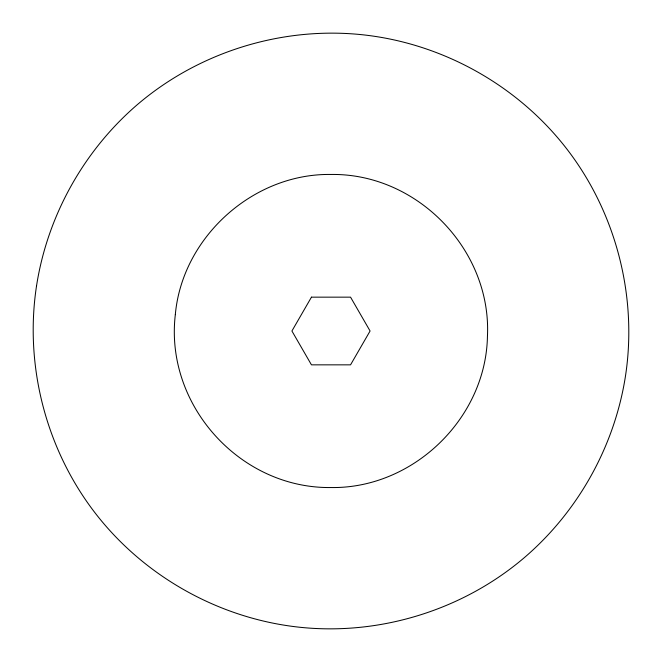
<?xml version="1.0" encoding="UTF-8"?>
<svg xmlns="http://www.w3.org/2000/svg" width="662" height="662" viewBox="0 0 662 662"><rect width="100%" height="100%" fill="white"/><g stroke="black" fill="none" stroke-linecap="round" stroke-linejoin="round"><path stroke-width="0.99" d="M175.322 314.64C164.639 404.962 240.058 488.713 331 487.538C413.022 488.829 485.867 418.483 487.439 336.462C491.725 250.137 417.408 173.179 331 174.462C253.273 173.196 182.182 237.186 175.322 314.64M36.534 285.885C24.32 365.639 46.05 449.539 95.427 513.348C144.812 577.14 220.595 619.202 300.862 627.369C381.13 635.528 463.822 609.578 525.04 557.032C578.48 510.973 614.642 445.824 625.466 376.107C637.68 296.361 615.95 212.461 566.573 148.652C517.179 84.86 441.405 42.798 361.138 34.623C280.87 26.472 198.178 52.414 136.951 104.968C83.511 151.027 47.358 216.176 36.534 285.885M311.454 297.155L291.917 331L311.454 364.845L350.546 364.845L370.083 331L350.546 297.155L311.454 297.155"/></g></svg>
